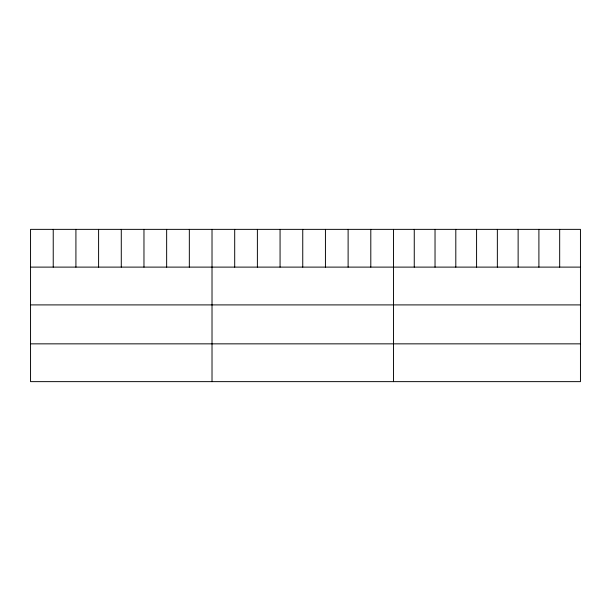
<?xml version="1.0" encoding="UTF-8"?>
<svg xmlns="http://www.w3.org/2000/svg" width="611" height="611" viewBox="0 0 611 611"><rect width="100%" height="100%" fill="white"/><g stroke="black" fill="none" stroke-linecap="round" stroke-linejoin="round"><path stroke-width="0.92" d="M580.45 267.114L580.45 381.638L30.55 381.638L30.55 229.362L580.45 229.362L580.45 267.114L30.55 267.114M30.55 304.904L580.45 304.904M30.55 343.848L580.45 343.848M559.676 229.362L559.676 267.114M538.902 229.362L538.902 267.114M518.128 229.362L518.128 267.114M497.354 229.362L497.354 267.114M476.58 229.362L476.58 267.114M455.806 229.362L455.806 267.114M435.032 229.362L435.032 267.114M414.258 229.362L414.258 267.114M393.484 229.362L393.484 381.638M370.801 229.362L370.801 267.114M348.117 229.362L348.117 267.114M325.434 229.362L325.434 267.114M302.75 229.362L302.75 267.114M280.067 229.362L280.067 267.114M257.384 229.362L257.384 267.114M234.7 229.362L234.7 267.114M212.017 229.362L212.017 381.638M189.334 229.362L189.334 267.114M166.65 229.362L166.65 267.114M143.967 229.362L143.967 267.114M121.284 229.362L121.284 267.114M98.6 229.362L98.6 267.114M75.917 229.362L75.917 267.114M53.233 229.362L53.233 267.114"/></g></svg>
